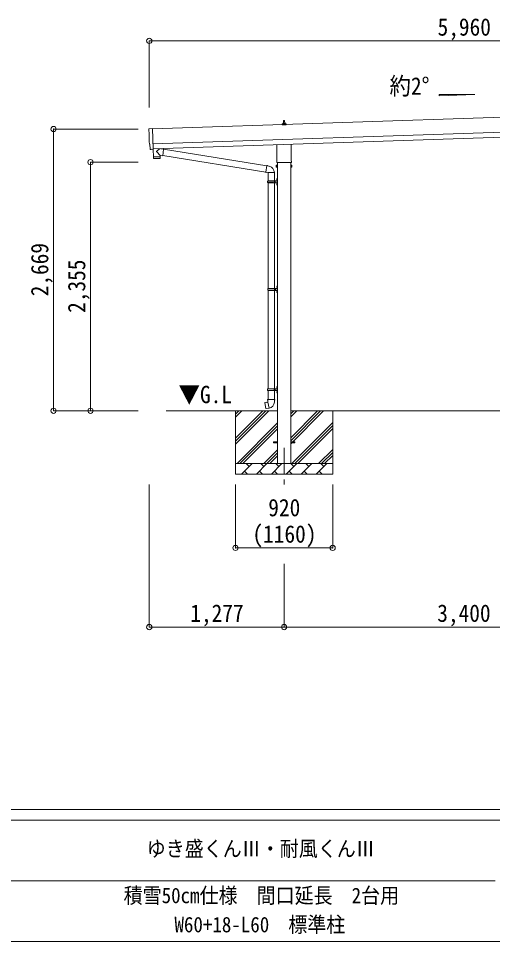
# Model space of a CAD drawing. Units: millimetres at full size, sheet at 1:50. Extents: x -14053 to 14053, y -9700 to 9700.
# Drawn here: x -12 to 4476, y -9700 to -955 of the extents above; entities that cross this region are included whole.
import ezdxf
from ezdxf.enums import TextEntityAlignment as Align

# ---------------------------------------------------------------- set-up
doc = ezdxf.new("R2010")
doc.units = ezdxf.units.MM
doc.header["$LTSCALE"] = 50
doc.header["$PDMODE"] = 32
doc.header["$PDSIZE"] = 50
doc.linetypes.add('CHAIN1', pattern=[8, 5, -1, 1, -1])
for name, color, linetype, lineweight in [('0-1_Defpoints', 7, 'CHAIN1', 9), ('0-2_TEXT1', 4, 'Continuous', 9), ('0-3_SHAPE', 7, 'Continuous', 9), ('0-7_PARTS2', 7, 'Continuous', 9), ('0-8_TABLE1', 6, 'Continuous', 9), ('0-9_DIM1', 7, 'Continuous', 9), ('F-0', 7, 'Continuous', 9)]:
    doc.layers.add(name, color=color, linetype=linetype, lineweight=lineweight)
doc.styles.add('ＭＳ ゴシック', font='')
doc.styles.get('ＭＳ ゴシック').set_extended_font_data('MS Gothic')

msp = doc.modelspace()

# ---------------------------------------------------------------- linework, layer by layer
at = {"layer": '0-1_Defpoints'}
msp.add_line((2502.65, -5021.92), (2502.65, -5370.92), dxfattribs=at)
at = {"layer": '0-2_TEXT1'}
for p, q in [((7148.54, -1805.36), (1256.43, -2001.76)), ((2498.38, -1923.16), (2506.93, -1923.16)), ((1261.09, -2141.68), (7153.21, -1945.28)), ((1262.76, -2191.65), (7154.87, -1995.25)), ((2484.4, -1963.16), (2484.4, -1955.45)), ((2520.9, -1963.16), (2484.4, -1963.16)), ((2484.78, -1954.66), (2520.52, -1954.66)), ((2485.17, -1954.48), (2491.89, -1952.85)), ((2492.27, -1952.66), (2513.03, -1952.66)), ((2492.65, -1951.87), (2492.65, -1947.66)), ((2493.65, -1947.66), (2511.65, -1947.66)), ((2496.65, -1947.66), (2497.38, -1924.14)), ((2507.93, -1924.14), (2508.65, -1947.66)), ((2512.65, -1951.87), (2512.65, -1947.66)), ((2520.14, -1954.48), (2513.42, -1952.85)), ((2520.9, -1963.16), (2520.9, -1955.45)), ((2434.35, -2307.15), (2434.35, -2152.6)), ((2570.95, -2148.05), (2570.95, -2307.15)), ((1243.26, -2196.08), (1236.34, -2195.94)), ((2428.65, -2345.42), (2429.41, -2344.11)), ((2428.65, -2345.42), (2428.65, -2362.42)), ((2435.65, -2344.11), (2429.41, -2344.11)), ((2435.65, -2349.01), (2429.41, -2349.01)), ((2435.65, -2358.83), (2429.41, -2358.83)), ((2432.65, -2315.92), (2432.65, -2310.42)), ((2570.59, -2319.42), (2434.72, -2319.42)), ((2435.65, -2363.74), (2435.65, -2344.11)), ((2435.65, -2344.72), (2438.15, -2344.72)), ((2440.15, -2319.42), (2440.15, -5171.92)), ((2565.15, -2319.42), (2565.15, -5171.92)), ((2569.65, -2344.72), (2567.15, -2344.72)), ((2569.65, -2363.74), (2569.65, -2344.11)), ((2569.65, -2344.11), (2575.89, -2344.11)), ((2569.65, -2349.01), (2575.89, -2349.01)), ((2569.65, -2358.83), (2575.89, -2358.83)), ((2572.65, -2310.42), (2572.65, -2315.92)), ((2576.65, -2345.42), (2575.89, -2344.11)), ((2576.65, -2345.42), (2576.65, -2362.42)), ((2428.65, -2362.42), (2429.41, -2363.74)), ((2435.65, -2363.74), (2429.41, -2363.74)), ((2438.15, -2363.12), (2435.65, -2363.12)), ((2565.15, -2364.42), (2567.15, -2364.42)), ((2567.15, -2363.12), (2569.65, -2363.12)), ((2569.65, -2363.74), (2575.89, -2363.74)), ((2576.65, -2362.42), (2575.89, -2363.74)), ((2402.65, -4967.42), (2440.15, -4967.42)), ((2402.65, -4976.42), (2402.65, -4967.42)), ((2402.65, -4976.42), (2440.15, -4976.42)), ((2565.15, -4967.42), (2602.65, -4967.42)), ((2565.15, -4976.42), (2602.65, -4976.42)), ((2602.65, -4976.42), (2602.65, -4967.42))]:
    msp.add_line(p, q, dxfattribs=at)
for points in [[(1224.76, -1999.38), (1256.26, -1996.68), (1262.85, -2194.42)], [(1233.4, -2193.05), (1231.83, -2146.05), (1231.23, -2146.07)], [(1244, -2195.78), (1244.64, -2195.12), (1262.89, -2195.42)], [(2567.15, -2364.42), (2567.15, -2343.42), (2565.15, -2343.42)]]:
    msp.add_lwpolyline(points, dxfattribs=at)
msp.add_lwpolyline([(2438.15, -2364.42), (2438.15, -2343.42), (2440.15, -2343.42), (2440.15, -2364.42)], close=True, dxfattribs=at)
for centre, radius, start, end in [((2498.38, -1924.16), 1, 90, 178.60509), ((2506.93, -1924.16), 1, 1.39491, 90), ((2485.4, -1955.45), 1, 103.62699, 180), ((2491.65, -1951.87), 1, 283.62699, 0), ((2496.74, -1948.29), 4.13, 90, 171.17633), ((2493.65, -1948.66), 1, 90, 180), ((2505.99, -1947.66), 4.83, 133.60282, 180), ((2499.32, -1947.66), 4.83, 0, 46.39718), ((2508.57, -1948.29), 4.13, 8.82367, 90), ((2511.65, -1948.66), 1, 0, 90), ((2513.65, -1951.87), 1, 180, 256.37301), ((2519.9, -1955.45), 1, 0, 76.37301), ((2444.89, -2353.92), 16.24, 162.41205, 197.58795), ((2433, -2346.56), 4.34, 145.61575, 214.38425), ((2433, -2361.28), 4.34, 145.61575, 214.38425), ((2436.65, -2310.42), 4, 125.09963, 180), ((2436.65, -2315.92), 4, 180, 194.47751), ((2436.65, -2315.92), 4, 194.47751, 241.04498), ((2568.65, -2315.92), 4, 298.95502, 345.52249), ((2568.65, -2310.42), 4, 0, 54.90037), ((2568.65, -2315.92), 4, 345.52249, 0), ((2560.41, -2353.92), 16.24, 342.41205, 17.58795), ((2572.31, -2346.56), 4.34, 325.61575, 34.38425), ((2572.31, -2361.28), 4.34, 325.61575, 34.38425)]:
    msp.add_arc(centre, radius, start, end, dxfattribs=at)
for centre, major_axis, ratio, start_param, end_param in [((1225.02, -2002.37), (-3, -0.1), 0.99863, 4.7647489, 6.2979817), ((-3535.85, -2231.53), (4760.73, 158.69), 0.99863, 6.2686928, 6.2979817), ((1231.09, -2141.67), (-4.4, -0.15), 0.99863, 6.2686928, 7.8539816), ((1236.4, -2192.94), (-2.11, -2.14), 0.9974, 5.5252311, 7.0411395), ((1243.29, -2195.08), (-0.704, -0.714), 0.9974, 0.7579542, 1.5707963)]:
    msp.add_ellipse(centre, major_axis=major_axis, ratio=ratio, start_param=start_param, end_param=end_param, dxfattribs=at)
at = {"layer": '0-3_SHAPE'}
for p, q in [((2440.15, -4671.92), (1385.63, -4671.92)), ((2042.65, -4671.92), (2042.65, -5271.92)), ((2042.65, -4704.13), (2074.86, -4671.92)), ((2042.65, -4930.4), (2301.13, -4671.92)), ((2042.65, -4958.69), (2329.42, -4671.92)), ((2042.65, -4986.97), (2357.7, -4671.92)), ((2042.65, -4732.41), (2103.14, -4671.92)), ((2042.65, -4675.85), (2046.58, -4671.92)), ((5840.15, -4671.92), (2565.15, -4671.92)), ((2565.15, -4700.75), (2593.98, -4671.92)), ((2565.15, -4729.03), (2622.26, -4671.92)), ((2565.15, -4983.59), (2876.82, -4671.92)), ((2565.15, -4927.02), (2820.25, -4671.92)), ((2565.15, -4955.31), (2848.53, -4671.92)), ((2962.65, -4671.92), (2962.65, -5271.92)), ((2057.65, -5169.96), (2440.15, -4787.46)), ((2574.81, -5171.92), (2962.65, -4784.08)), ((2083.98, -5171.92), (2440.15, -4815.75)), ((2112.26, -5171.92), (2440.15, -4844.03)), ((2603.09, -5171.92), (2962.65, -4812.36)), ((2631.38, -5171.92), (2962.65, -4840.65)), ((2310.25, -5171.92), (2440.15, -5042.02)), ((2338.53, -5171.92), (2440.15, -5070.31)), ((2829.37, -5171.92), (2962.65, -5038.64)), ((2857.65, -5171.92), (2962.65, -5066.92)), ((2366.82, -5171.92), (2440.15, -5098.59)), ((2885.94, -5171.92), (2962.65, -5095.21)), ((2042.65, -5171.92), (2962.65, -5171.92)), ((2099.1, -5271.92), (2199.1, -5171.92)), ((2127.65, -5243.37), (2156.21, -5271.92)), ((2170.55, -5200.48), (2141.99, -5171.92)), ((2240.52, -5271.92), (2340.52, -5171.92)), ((2269.07, -5243.37), (2297.63, -5271.92)), ((2311.97, -5200.48), (2283.41, -5171.92)), ((2381.94, -5271.92), (2481.94, -5171.92)), ((2410.49, -5243.37), (2439.05, -5271.92)), ((2453.39, -5200.48), (2424.83, -5171.92)), ((2523.36, -5271.92), (2623.36, -5171.92)), ((2551.92, -5243.37), (2580.47, -5271.92)), ((2594.81, -5200.48), (2566.26, -5171.92)), ((2664.78, -5271.92), (2764.78, -5171.92)), ((2693.34, -5243.37), (2721.89, -5271.92)), ((2736.23, -5200.48), (2707.68, -5171.92)), ((2806.21, -5271.92), (2906.21, -5171.92)), ((2834.76, -5243.37), (2863.31, -5271.92)), ((2877.65, -5200.48), (2849.1, -5171.92)), ((2962.65, -5271.92), (2042.65, -5271.92))]:
    msp.add_line(p, q, dxfattribs=at)
at = {"layer": '0-7_PARTS2', "color": 4}
for p, q in [((3972.02, -1676.73), (4308.02, -1676.73)), ((3972.02, -1689.15), (3972.02, -1676.73)), ((4308.02, -1676.73), (3972.02, -1689.15))]:
    msp.add_line(p, q, dxfattribs=at)
at = {"layer": '0-8_TABLE1'}
for p, q in [((1225.65, -1167.81), (1225.65, -1799.2)), ((1225.65, -1167.81), (7185.65, -1167.81)), ((319.65, -2002.92), (1119.65, -2002.92)), ((319.65, -2002.92), (319.65, -4671.92)), ((669.65, -2316.92), (1119.65, -2316.92)), ((669.65, -2316.92), (669.65, -4671.92)), ((319.65, -4671.92), (1119.65, -4671.92)), ((1225.65, -6720.92), (1225.65, -5370.92)), ((2042.65, -5970.92), (2042.65, -5370.92)), ((2962.65, -5970.92), (2962.65, -5370.92)), ((2042.65, -5970.92), (2962.65, -5970.92)), ((2502.65, -6720.92), (2502.65, -6122.92)), ((2502.65, -6720.92), (1225.65, -6720.92)), ((2502.65, -6720.92), (5902.65, -6720.92))]:
    msp.add_line(p, q, dxfattribs=at)
for p in [(1225.65, -1167.81), (319.65, -2002.92), (669.65, -2316.92), (319.65, -4671.92), (669.65, -4671.92), (2042.65, -5970.92), (2962.65, -5970.92), (1225.65, -6720.92), (2502.65, -6720.92)]:
    msp.add_point(p, dxfattribs=at)
at = {"layer": '0-9_DIM1'}
for p, q in [((1262.85, -2194.42), (1262.89, -2195.42)), ((1264.89, -2267.63), (1265.56, -2280.66)), ((1269.36, -2266.48), (1269.41, -2267.48)), ((1328.42, -2252.48), (1296.93, -2219.97)), ((1324.18, -2189.61), (1296.96, -2212.64)), ((1324.33, -2264.64), (1324.34, -2265.64)), ((1328.42, -2252.48), (1352.9, -2255.97)), ((1328.42, -2252.48), (1328.82, -2264.49)), ((1361.87, -2192.9), (1335.95, -2189.22)), ((1361.87, -2192.9), (1352.9, -2255.97)), ((1353.17, -2254.09), (2328.36, -2410.46)), ((1361.62, -2194.68), (2338.78, -2351.36)), ((1326.16, -2281.59), (1268.65, -2283.51)), ((2339.1, -2349.55), (2328.04, -2412.28)), ((2339.1, -2349.55), (2340.25, -2347.57)), ((2339.1, -2349.55), (2358.74, -2353.36)), ((2340.25, -2347.57), (2343.81, -2348.19)), ((2343.81, -2348.19), (2344.22, -2350.54)), ((2358.74, -2353.36), (2360.42, -2354.99)), ((2360.42, -2354.99), (2362.54, -2355.44)), ((2328.04, -2412.28), (2328.44, -2414.53)), ((2328.04, -2412.28), (2347.8, -2415.41)), ((2328.44, -2414.53), (2332, -2415.16)), ((2332, -2415.16), (2333.19, -2413.1)), ((2347.8, -2415.41), (2350, -2414.43)), ((2410.3, -2414.82), (2349.12, -2414.82)), ((2350.15, -2414.82), (2350.15, -2494.12)), ((2410.15, -2414.82), (2410.15, -2494.12)), ((2347.15, -2496.12), (2397.48, -2496.12)), ((2347.15, -2510.12), (2397.48, -2510.12)), ((2348.15, -2494.12), (2434.15, -2494.12)), ((2348.15, -2494.12), (2348.15, -2496.12)), ((2348.15, -2512.12), (2348.15, -2510.12)), ((2348.15, -2512.12), (2434.15, -2512.12)), ((2350.15, -2512.12), (2350.15, -3512.92)), ((2407.15, -2494.12), (2407.15, -2498.62)), ((2407.15, -2498.62), (2409.15, -2498.62)), ((2407.15, -2512.12), (2407.15, -2507.62)), ((2407.15, -2507.62), (2409.15, -2507.62)), ((2409.15, -2498.62), (2409.15, -2507.62)), ((2410.15, -2512.12), (2410.15, -3512.92)), ((2415.15, -2494.12), (2415.15, -2512.12)), ((2415.15, -2498.62), (2418.15, -2498.62)), ((2415.15, -2507.62), (2418.15, -2507.62)), ((2418.15, -2498.62), (2418.15, -2507.62)), ((2433.85, -2476.97), (2435.89, -2477.97)), ((2433.85, -2524.97), (2435.89, -2525.97)), ((2435.12, -2474.97), (2435.75, -2474.97)), ((2435.12, -2474.97), (2435.12, -2483.27)), ((2435.12, -2483.27), (2435.75, -2483.27)), ((2435.12, -2522.97), (2435.75, -2522.97)), ((2435.12, -2522.97), (2435.12, -2531.27)), ((2435.12, -2531.27), (2435.75, -2531.27)), ((2435.75, -2474.97), (2436.15, -2475.37)), ((2435.75, -2522.97), (2435.75, -2531.27)), ((2435.75, -2522.97), (2436.15, -2523.37)), ((2435.75, -2531.27), (2436.15, -2530.87)), ((2435.89, -2477.97), (2436.51, -2479.12)), ((2435.89, -2525.97), (2436.51, -2527.12)), ((2436.15, -2471.12), (2439.15, -2469.62)), ((2436.15, -2471.12), (2436.15, -2535.12)), ((2436.15, -2535.12), (2439.15, -2536.62)), ((2439.15, -2469.62), (2439.15, -2536.62)), ((2439.15, -2469.62), (2440.15, -2469.62)), ((2440.15, -2469.62), (2440.15, -2536.62)), ((2439.15, -2536.62), (2440.15, -2536.62)), ((2433.85, -3495.77), (2435.89, -3496.77)), ((2435.12, -3493.77), (2435.75, -3493.77)), ((2435.12, -3493.77), (2435.12, -3502.07)), ((2435.75, -3493.77), (2436.15, -3494.17)), ((2435.89, -3496.77), (2436.51, -3497.92)), ((2436.15, -3489.92), (2439.15, -3488.42)), ((2436.15, -3489.92), (2436.15, -3553.92)), ((2439.15, -3488.42), (2439.15, -3555.42)), ((2439.15, -3488.42), (2440.15, -3488.42)), ((2440.15, -3488.42), (2440.15, -3555.42)), ((2349.65, -3514.92), (2399.98, -3514.92)), ((2349.65, -3528.92), (2399.98, -3528.92)), ((2350.15, -3530.91), (2350.15, -4462.92)), ((2350.65, -3512.92), (2350.65, -3514.92)), ((2350.65, -3512.92), (2434.15, -3512.92)), ((2350.65, -3530.92), (2350.65, -3528.92)), ((2350.65, -3530.92), (2434.15, -3530.92)), ((2409.65, -3512.92), (2409.65, -3517.42)), ((2409.65, -3517.42), (2411.65, -3517.42)), ((2409.65, -3530.92), (2409.65, -3526.42)), ((2409.65, -3526.42), (2411.65, -3526.42)), ((2410.15, -3530.91), (2410.15, -4462.92)), ((2411.65, -3517.42), (2411.65, -3526.42)), ((2417.65, -3512.92), (2417.65, -3530.92)), ((2417.65, -3517.42), (2420.65, -3517.42)), ((2417.65, -3526.42), (2420.65, -3526.42)), ((2420.65, -3517.42), (2420.65, -3526.42)), ((2433.85, -3543.77), (2435.89, -3544.77)), ((2435.12, -3502.07), (2435.75, -3502.07)), ((2435.12, -3541.77), (2435.75, -3541.77)), ((2435.12, -3541.77), (2435.12, -3550.07)), ((2435.12, -3550.07), (2435.75, -3550.07)), ((2435.75, -3541.77), (2435.75, -3550.07)), ((2435.75, -3541.77), (2436.15, -3542.17)), ((2435.75, -3550.07), (2436.15, -3549.67)), ((2435.89, -3544.77), (2436.51, -3545.92)), ((2436.15, -3553.92), (2439.15, -3555.42)), ((2439.15, -3555.42), (2440.15, -3555.42)), ((2433.85, -4445.77), (2435.89, -4446.77)), ((2435.12, -4443.77), (2435.75, -4443.77)), ((2435.12, -4443.77), (2435.12, -4452.07)), ((2435.12, -4452.07), (2435.75, -4452.07)), ((2435.75, -4443.77), (2436.15, -4444.17)), ((2435.89, -4446.77), (2436.51, -4447.92)), ((2436.15, -4439.92), (2439.15, -4438.42)), ((2436.15, -4439.92), (2436.15, -4503.92)), ((2439.15, -4438.42), (2439.15, -4505.42)), ((2439.15, -4438.42), (2440.15, -4438.42)), ((2440.15, -4438.42), (2440.15, -4505.42)), ((2347.15, -4464.92), (2397.48, -4464.92)), ((2347.15, -4478.92), (2397.48, -4478.92)), ((2348.15, -4462.92), (2434.15, -4462.92)), ((2348.15, -4462.92), (2348.15, -4464.92)), ((2348.15, -4480.92), (2348.15, -4478.92)), ((2348.15, -4480.92), (2434.15, -4480.92)), ((2350.15, -4480.92), (2350.15, -4565.85)), ((2407.15, -4462.92), (2407.15, -4467.42)), ((2407.15, -4467.42), (2409.15, -4467.42)), ((2407.15, -4480.92), (2407.15, -4476.42)), ((2407.15, -4476.42), (2409.15, -4476.42)), ((2409.15, -4467.42), (2409.15, -4476.42)), ((2410.15, -4480.92), (2410.15, -4565.85)), ((2415.15, -4462.92), (2415.15, -4480.92)), ((2415.15, -4467.42), (2418.15, -4467.42)), ((2415.15, -4476.42), (2418.15, -4476.42)), ((2418.15, -4467.42), (2418.15, -4476.42)), ((2433.85, -4493.77), (2435.89, -4494.77)), ((2435.12, -4491.77), (2435.75, -4491.77)), ((2435.12, -4491.77), (2435.12, -4500.07)), ((2435.12, -4500.07), (2435.75, -4500.07)), ((2435.75, -4491.77), (2435.75, -4500.07)), ((2435.75, -4491.77), (2436.15, -4492.17)), ((2435.75, -4500.07), (2436.15, -4499.67)), ((2435.89, -4494.77), (2436.51, -4495.92)), ((2436.15, -4503.92), (2439.15, -4505.42)), ((2439.15, -4505.42), (2440.15, -4505.42)), ((2321.69, -4594.3), (2320.88, -4595.47)), ((2320.88, -4595.47), (2330.5, -4650.03)), ((2349.56, -4589.05), (2321.69, -4594.3)), ((2334.43, -4591.7), (2334.22, -4591.94)), ((2348.3, -4565.85), (2346.15, -4566.63)), ((2346.15, -4566.63), (2346.15, -4570.25)), ((2346.15, -4570.25), (2348.39, -4571.06)), ((2412, -4565.85), (2348.3, -4565.85)), ((2348.3, -4565.85), (2348.65, -4585.85)), ((2348.65, -4585.85), (2350, -4587.85)), ((2359.92, -4646.35), (2349.78, -4588.87)), ((2349.8, -4588.05), (2349.8, -4588.76)), ((2350, -4587.85), (2349.97, -4587.85)), ((2410.34, -4587.79), (2410.27, -4589.95)), ((2411.65, -4585.85), (2410.34, -4587.79)), ((2412, -4565.85), (2411.65, -4585.85)), ((2414.15, -4570.25), (2411.91, -4571.06)), ((2412, -4565.85), (2414.15, -4566.63)), ((2414.15, -4566.63), (2414.15, -4570.25)), ((2344.53, -4648.94), (2344.25, -4648.78)), ((2360.22, -4647.11), (2359.98, -4646.45))]:
    msp.add_line(p, q, dxfattribs=at)
for points in [[(1262.49, -2195.42), (1264.86, -2266.63), (1328.82, -2264.49)], [(1329.06, -2278.55), (1328.86, -2265.49), (1264.89, -2267.63)], [(2433.85, -2481.26), (2435.89, -2480.27), (2436.51, -2479.12)], [(2433.85, -2529.26), (2435.89, -2528.27), (2436.51, -2527.12)], [(2435.75, -2474.97), (2435.75, -2483.27), (2436.15, -2482.87)], [(2435.75, -3493.77), (2435.75, -3502.07), (2436.15, -3501.67)], [(2433.85, -3500.07), (2435.89, -3499.07), (2436.51, -3497.92)], [(2433.85, -3548.07), (2435.89, -3547.07), (2436.51, -3545.92)], [(2433.85, -4450.07), (2435.89, -4449.07), (2436.51, -4447.92)], [(2435.75, -4443.77), (2435.75, -4452.07), (2436.15, -4451.67)], [(2433.85, -4498.07), (2435.89, -4497.07), (2436.51, -4495.92)], [(2336.68, -4591.48), (2336.4, -4591.33), (2334.43, -4591.7)], [(2359.65, -4646.25), (2331.66, -4650.85), (2330.5, -4650.03)], [(2346.71, -4648.38), (2346.5, -4648.62), (2344.53, -4648.94)]]:
    msp.add_lwpolyline(points, dxfattribs=at)
for centre, radius, start, end in [((1300.35, -2216.32), 5, 132.56466, 226.88314), ((1268.55, -2280.51), 3, 182.90915, 271.95747), ((1326.06, -2278.59), 3, 271.90915, 0.90915), ((2350, -2414.43), 60.3, 359.62495, 78), ((2395.9, -2503.12), 49.25, 171.82876, 180.00002), ((2395.9, -2503.12), 49.25, 180.00002, 188.17127), ((2397.48, -2494.12), 2, 270, 359.99998), ((2397.48, -2512.12), 2, 0.00005, 90.00004), ((2439.45, -2479.12), 6, 136.21765, 223.78235), ((2439.45, -2527.12), 6, 136.21765, 223.78235), ((2434.15, -2492.12), 2, 270, 359.99998), ((2434.15, -2514.12), 2, 0.00005, 90.00004), ((2439.45, -3497.92), 6, 136.21765, 223.78235), ((2398.4, -3521.92), 49.25, 171.82876, 180.00002), ((2398.4, -3521.92), 49.25, 180.00002, 188.17127), ((2399.98, -3512.92), 2, 270, 359.99998), ((2399.98, -3530.92), 2, 0.00005, 90.00004), ((2439.45, -3545.92), 6, 136.21765, 223.78235), ((2434.15, -3510.92), 2, 270, 359.99998), ((2434.15, -3532.92), 2, 0.00005, 90.00004), ((2439.45, -4447.92), 6, 136.21765, 223.78235), ((2395.9, -4471.92), 49.25, 171.82876, 180.00002), ((2395.9, -4471.92), 49.25, 180.00002, 188.17127), ((2397.48, -4462.92), 2, 270, 359.99998), ((2397.48, -4480.92), 2, 0.00005, 90.00004), ((2439.45, -4495.92), 6, 136.21765, 223.78235), ((2434.15, -4460.92), 2, 270, 359.99998), ((2434.15, -4482.92), 2, 0.00005, 90.00004), ((2349.5, -4588.76), 0.3, 280.66842, 0), ((2350, -4588.05), 0.2, 100, 180), ((2350, -4587.85), 60.3, 279.96938, 358), ((2359.7, -4646.55), 0.3, 20, 99.33158), ((2360.41, -4647.04), 0.2, 200, 279.96938)]:
    msp.add_arc(centre, radius, start, end, dxfattribs=at)
at = {"layer": 'F-0', "color": 5, "lineweight": 5}
for p, q in [((-14053.43, -8450), (13346.57, -8450)), ((-14053.43, -8550), (8901.98, -8550)), ((-5748.03, -9125), (4501.97, -9125)), ((-14053.43, -9700), (13346.57, -9700))]:
    msp.add_line(p, q, dxfattribs=at)

# ---------------------------------------------------------------- texts
at = {"layer": '0-7_PARTS2', "style": 'ＭＳ ゴシック', "width": 0.9}
for s, p in [('約2°', (3500.93, -1726.79)), ('▼G.L', (1503.27, -4649.71))]:
    msp.add_text(s, height=165, dxfattribs=at).set_placement(p, align=Align.BOTTOM_LEFT)
at = {"layer": '0-8_TABLE1', "color": 7, "style": 'ＭＳ ゴシック', "width": 0.9}
for s, p in [('5,960', (3955.65, -1167.81)), ('920', (2352.65, -5720.92)), ('(1160)', (2202.65, -5970.92)), ('1,277', (1614.15, -6720.92)), ('3,400', (3952.65, -6720.92))]:
    msp.add_text(s, height=165, dxfattribs=at).set_placement(p, align=Align.BOTTOM_LEFT)
for s, p in [('2,669', (319.65, -3587.42)), ('2,355', (669.65, -3744.42))]:
    msp.add_text(s, height=165, rotation=90, dxfattribs=at).set_placement(p, align=Align.BOTTOM_LEFT)
at = {"layer": 'F-0', "style": 'ＭＳ ゴシック', "width": 0.9}
for s, p in [('ゆき盛くんⅢ・耐風くんⅢ', (1201.97, -8937.5)), ('積雪50cm仕様\u3000間口延長\u30002台用', (983.22, -9380.76)), ('W60+18-L60\u3000標準柱', (1464.47, -9656.45))]:
    msp.add_text(s, height=146.6, dxfattribs=at).set_placement(p, align=Align.BOTTOM_LEFT)

doc.saveas('drawing.dxf')
